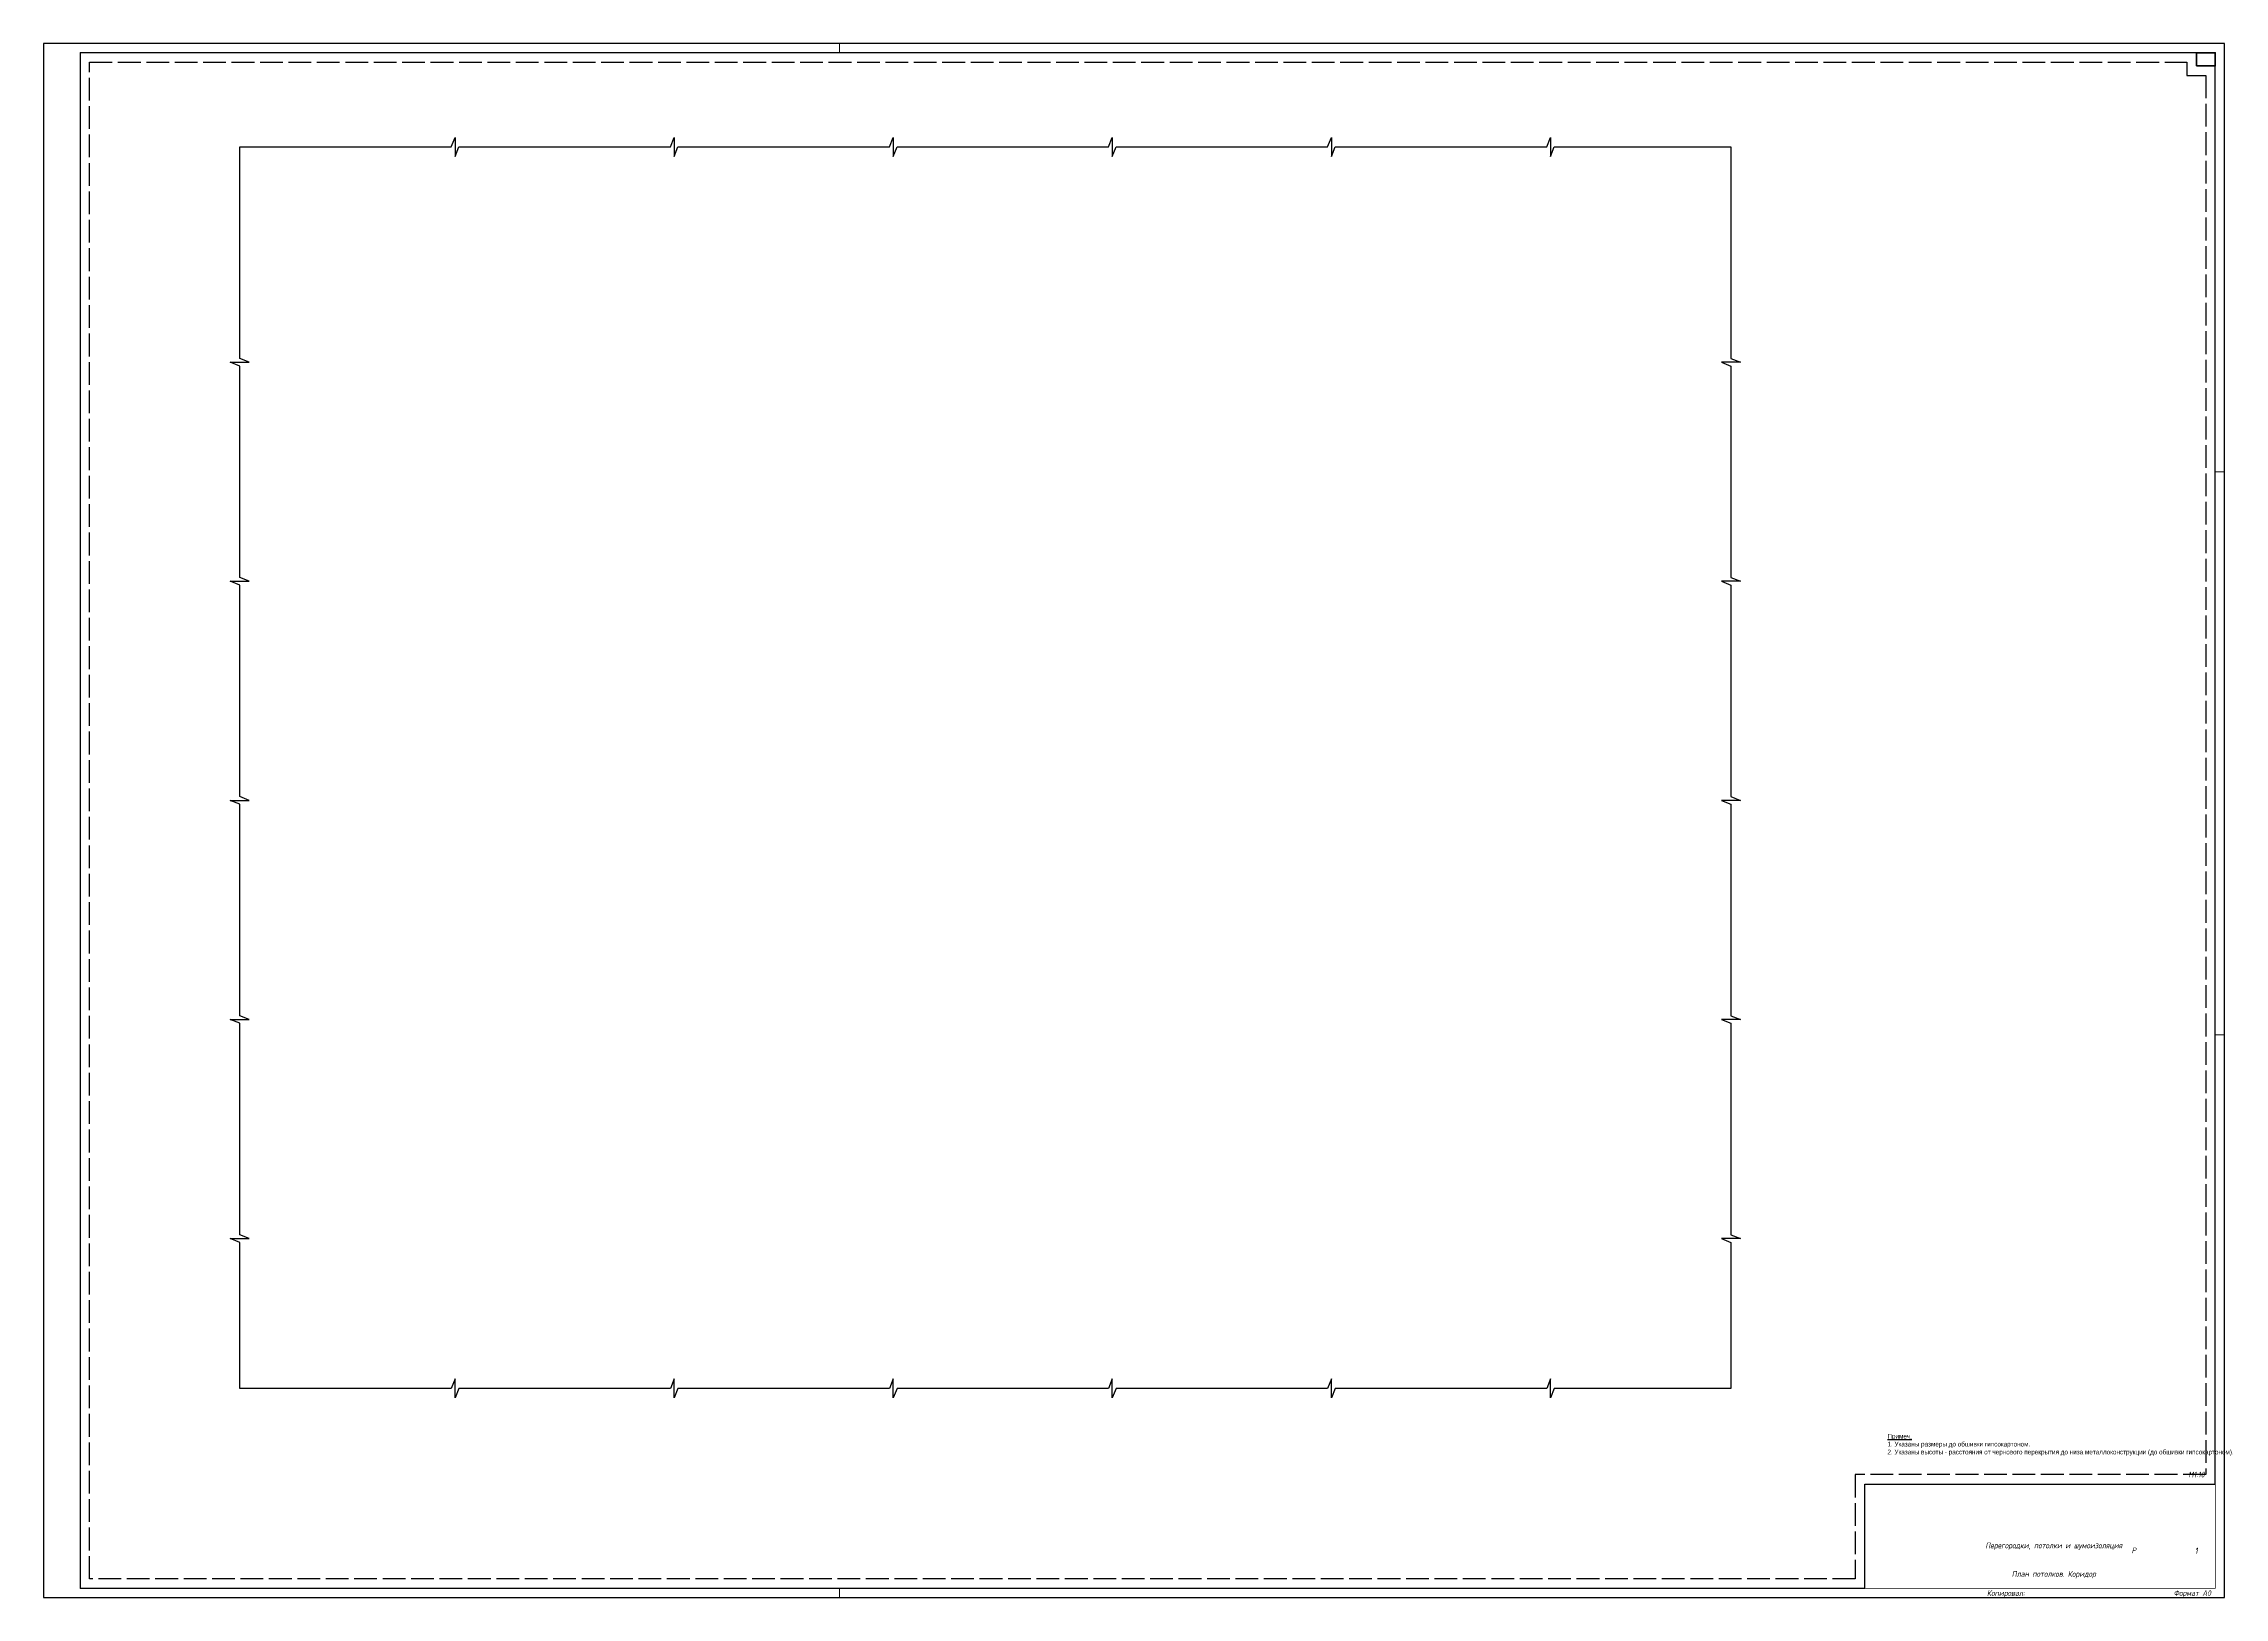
# Paper-space layout 'потолки коридор' of a CAD drawing. Header units: millimetres. Extents: x 2094 to 3245, y 15 to 835.
import ezdxf

# ---------------------------------------------------------------- set-up
doc = ezdxf.new("R2010")
doc.units = ezdxf.units.MM
doc.linetypes.add('ACAD_ISO02W100', pattern=[15, 12, -3])
doc.layers.add('noprint', color=2, linetype='Continuous', plot=False)
doc.layers.add('stamp', color=7, linetype='Continuous')
doc.styles.add('ГОСТ-ISOCPEUR', font='isocpeui.ttf', dxfattribs={"width": 0.8})

psp = doc.layouts.new('потолки коридор')

# ---------------------------------------------------------------- linework, layer by layer
at = {"const_width": 0.48}
psp.add_lwpolyline([(2113.5, 20.1), (3240.2, 20.1), (3240.2, 830.3), (2113.5, 830.3)], close=True, dxfattribs=at)
at = {"lineweight": 50}
psp.add_lwpolyline([(3230.2, 823.3), (3240.2, 823.3), (3240.2, 830.3), (3230.2, 830.3)], close=True, dxfattribs=at)
psp.add_lwpolyline([(2197.8, 433.8), (2192.8, 435.8), (2202.8, 435.8), (2197.8, 437.8), (2197.8, 549.4), (2192.8, 551.4), (2202.8, 551.4), (2197.8, 553.4), (2197.8, 665), (2192.8, 667), (2202.8, 667), (2197.8, 669), (2197.8, 780.6), (2309.4, 780.6), (2311.4, 785.6), (2311.4, 775.6), (2313.4, 780.6), (2425, 780.6), (2427, 785.6), (2427, 775.6), (2429, 780.6), (2540.6, 780.6), (2542.6, 785.6), (2542.6, 775.6), (2544.6, 780.6), (2656.2, 780.6), (2658.2, 785.6), (2658.2, 775.6), (2660.2, 780.6), (2771.8, 780.6), (2773.8, 785.6), (2773.8, 775.6), (2775.8, 780.6), (2887.4, 780.6), (2889.4, 785.6), (2889.4, 775.6), (2891.4, 780.6), (2984.6, 780.6), (2984.6, 669), (2989.6, 667), (2979.6, 667), (2984.6, 665), (2984.6, 553.4), (2989.6, 551.4), (2979.6, 551.4), (2984.6, 549.4), (2984.6, 437.8), (2989.6, 435.8), (2979.6, 435.8), (2984.6, 433.8), (2984.6, 322.2), (2989.6, 320.2), (2979.6, 320.2), (2984.6, 318.2), (2984.6, 206.6), (2989.6, 204.6), (2979.6, 204.6), (2984.6, 202.6), (2984.6, 125.6), (2891.4, 125.6), (2889.4, 120.6), (2889.4, 130.6), (2887.4, 125.6), (2775.8, 125.6), (2773.8, 120.6), (2773.8, 130.6), (2771.8, 125.6), (2660.2, 125.6), (2658.2, 120.6), (2658.2, 130.6), (2656.2, 125.6), (2544.6, 125.6), (2542.6, 120.6), (2542.6, 130.6), (2540.6, 125.6), (2429, 125.6), (2427, 120.6), (2427, 130.6), (2425, 125.6), (2313.4, 125.6), (2311.4, 120.6), (2311.4, 130.6), (2309.4, 125.6), (2197.8, 125.6), (2197.8, 202.6), (2192.8, 204.6), (2202.8, 204.6), (2197.8, 206.6), (2197.8, 318.2), (2192.8, 320.2), (2202.8, 320.2), (2197.8, 322.2)], close=True)
at = {"layer": 'noprint'}
for p, q in [((3245, 835.1), (2094.3, 835.1)), ((2094.3, 835.1), (2094.3, 15.3)), ((3245, 15.3), (3245, 835.1)), ((2094.3, 15.3), (3245, 15.3))]:
    psp.add_line(p, q, dxfattribs=at)
at = {"layer": 'noprint', "linetype": 'ACAD_ISO02W100'}
psp.add_lwpolyline([(2118.5, 825.3), (3225.2, 825.3), (3225.2, 818.3), (3235.2, 818.3), (3235.2, 80.1), (3050.2, 80.1), (3050.2, 25.1), (2118.5, 25.1)], close=True, dxfattribs=at)
at = {"layer": 'stamp', "lineweight": 0}
for p, q in [((2514.3, 830.1), (2514.3, 835.1)), ((3245, 609.1), (3240, 609.1)), ((3245, 312.2), (3240, 312.2)), ((2514.3, 15.3), (2514.3, 20.3))]:
    psp.add_line(p, q, dxfattribs=at)
at = {"layer": 'stamp'}
psp.add_lwpolyline([(2113.5, 20.1), (3055.2, 20.1), (3055.2, 75.1), (3240.2, 75.1), (3240.2, 830.3), (2113.5, 830.3)], close=True, dxfattribs=at)

# ---------------------------------------------------------------- texts
at = {"insert": (3067.2, 101.6), "char_height": 2.5, "width": 153.643, "attachment_point": 1, "style": 'ГОСТ-ISOCPEUR'}
psp.add_mtext('{\\fUbuntu|b0|i0|c0|p34;\\LПримеч.\\P\\l1. Указаны размеры до обшивки гипсокартоном.\\P2. Указаны высоты - расстояния от чернового перекрытия до низа металлоконструкции (до обшивки гипсокартоном).}', dxfattribs=at)
at = {"layer": 'stamp', "lineweight": 35, "style": 'ГОСТ-ISOCPEUR', "width": 0.8}
for s, p in [('Копировал:', (3119.7, 16.1)), ('Формат А0', (3218.2, 16.1))]:
    psp.add_text(s, height=3, dxfattribs=at).set_placement(p)
at = {"layer": 'stamp', "ltscale": 100, "char_height": 3, "width": 20, "attachment_point": 4, "style": 'ГОСТ-ISOCPEUR'}
for s, insert in [('{\\pxqc;М1:10}', (3220.2, 80.1)), ('{\\pxqc;Р}', (3187.2, 40.1)), ('\\pxqc;1', (3220.2, 40.1)), ('\\pxqc;1', (3220.2, 39.9))]:
    psp.add_mtext(s, dxfattribs=dict(at, insert=insert))
at = {"layer": 'stamp', "lineweight": 35, "char_height": 3, "width": 70.157, "attachment_point": 5, "style": 'ГОСТ-ISOCPEUR'}
for s, insert in [('{Перегородки, потолки и шумоизоляция}', (3155, 42.3)), ('{План потолков. Коридор}', (3155, 27.3))]:
    psp.add_mtext(s, dxfattribs=dict(at, insert=insert))

# ---------------------------------------------------------------- viewports
at = {"layer": '0', "view_target_point": (-20664.5, -12392.3)}
vp = psp.add_viewport(center=(2591.2, 453.1), size=(796.8, 664.988), view_center_point=(21247.2, -4470.6), view_height=6649.883, dxfattribs=at)
vp.dxf.flags = 0x10000  # cut along an outline
vp.dxf.clipping_boundary_handle = psp.add_lwpolyline([(2197.8, 433.8), (2192.8, 435.8), (2202.8, 435.8), (2197.8, 437.8), (2197.8, 549.4), (2192.8, 551.4), (2202.8, 551.4), (2197.8, 553.4), (2197.8, 665), (2192.8, 667), (2202.8, 667), (2197.8, 669), (2197.8, 780.6), (2309.4, 780.6), (2311.4, 785.6), (2311.4, 775.6), (2313.4, 780.6), (2425, 780.6), (2427, 785.6), (2427, 775.6), (2429, 780.6), (2540.6, 780.6), (2542.6, 785.6), (2542.6, 775.6), (2544.6, 780.6), (2656.2, 780.6), (2658.2, 785.6), (2658.2, 775.6), (2660.2, 780.6), (2771.8, 780.6), (2773.8, 785.6), (2773.8, 775.6), (2775.8, 780.6), (2887.4, 780.6), (2889.4, 785.6), (2889.4, 775.6), (2891.4, 780.6), (2984.6, 780.6), (2984.6, 669), (2989.6, 667), (2979.6, 667), (2984.6, 665), (2984.6, 553.4), (2989.6, 551.4), (2979.6, 551.4), (2984.6, 549.4), (2984.6, 437.8), (2989.6, 435.8), (2979.6, 435.8), (2984.6, 433.8), (2984.6, 322.2), (2989.6, 320.2), (2979.6, 320.2), (2984.6, 318.2), (2984.6, 206.6), (2989.6, 204.6), (2979.6, 204.6), (2984.6, 202.6), (2984.6, 125.6), (2891.4, 125.6), (2889.4, 120.6), (2889.4, 130.6), (2887.4, 125.6), (2775.8, 125.6), (2773.8, 120.6), (2773.8, 130.6), (2771.8, 125.6), (2660.2, 125.6), (2658.2, 120.6), (2658.2, 130.6), (2656.2, 125.6), (2544.6, 125.6), (2542.6, 120.6), (2542.6, 130.6), (2540.6, 125.6), (2429, 125.6), (2427, 120.6), (2427, 130.6), (2425, 125.6), (2313.4, 125.6), (2311.4, 120.6), (2311.4, 130.6), (2309.4, 125.6), (2197.8, 125.6), (2197.8, 202.6), (2192.8, 204.6), (2202.8, 204.6), (2197.8, 206.6), (2197.8, 318.2), (2192.8, 320.2), (2202.8, 320.2), (2197.8, 322.2)], format="xyb", close=True, dxfattribs={"invisible": 1}).dxf.handle

doc.saveas('drawing.dxf')
